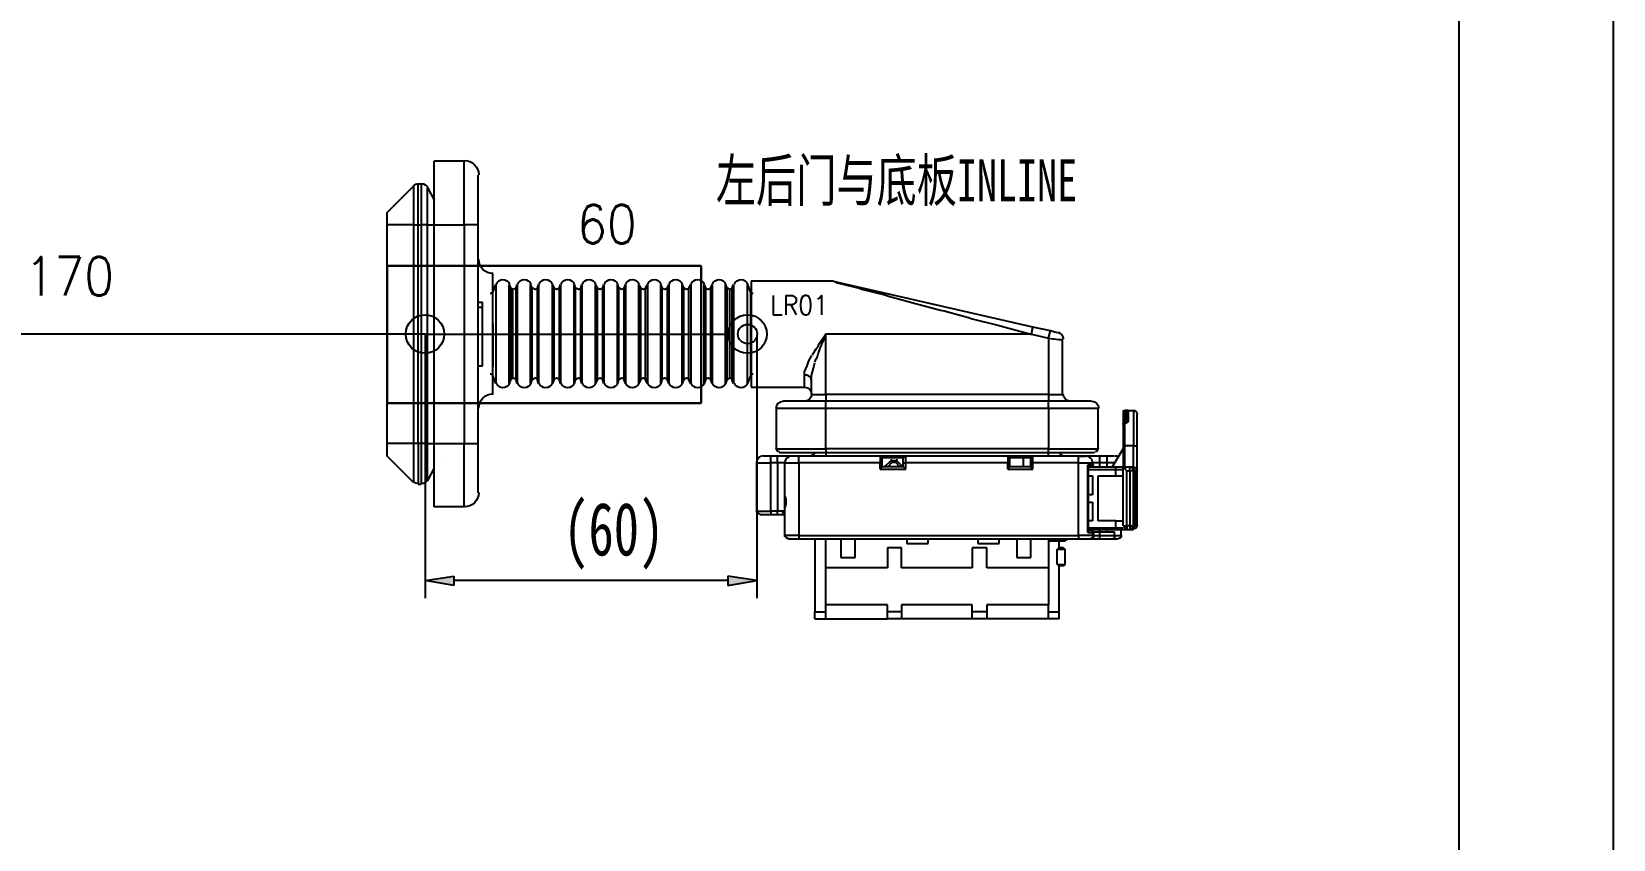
# Model space of a CAD drawing. Header units: inches. Extents: x 47316 to 59086, y 3141 to 11743.
# Drawn here: x 48894.1 to 49099.3, y 7183.6 to 7288.4 of the extents above; entities that cross this region are included whole.
import ezdxf

# ---------------------------------------------------------------- set-up
doc = ezdxf.new("R2010")
doc.units = ezdxf.units.IN
doc.header["$MEASUREMENT"] = 0
doc.styles.add('MtX_FangSong_GB2312', font='')
doc.styles.get("Standard").update_dxf_attribs({"font": ''})
doc.styles.get('MtX_FangSong_GB2312').set_extended_font_data('FangSong_GB2312')
doc.styles.get('Standard').set_extended_font_data('SimSun')
doc.linetypes.add('_VH_OTCON', pattern='A,0.0001,[7,VeSys.shx,S=0.1,R=0,X=0,Y=0],-0.4,[7,VeSys.shx,S=0.1,R=0,X=0,Y=0],-0.4,["X",Standard,S=1,R=0,X=-0.5,Y=-0.5],-0.0001,[7,VeSys.shx,S=0.1,R=0,X=0,Y=0],-0.4', length=1.2002)

msp = doc.modelspace()

# ---------------------------------------------------------------- hatches: boundary and pattern name
at = {"lineweight": -3}
h = msp.add_hatch(color=0, dxfattribs=at)
h.dxf.hatch_style = 2
h.paths.add_polyline_path([(48948.87, 7217.7), (48948.87, 7216.51), (48945.14, 7217.15)])
h = msp.add_hatch(color=0, dxfattribs=at)
h.dxf.hatch_style = 2
h.paths.add_polyline_path([(48984.45, 7217.7), (48984.45, 7216.51), (48988.18, 7217.15)])

# ---------------------------------------------------------------- linework, layer by layer
at = {"color": 0, "lineweight": -3}
for p, q in [((49099.34, 6869.2), (49099.34, 7710.2)), ((49079.34, 6889.2), (49079.34, 7690.2)), ((48946.33, 7263.32), (48946.33, 7271.56)), ((48950.21, 7271.56), (48946.33, 7271.56)), ((48950.21, 7263.32), (48950.21, 7271.56)), ((48952.04, 7263.32), (48952.04, 7269.74)), ((48940.23, 7264.91), (48943.63, 7268.31)), ((48943.63, 7268.31), (48943.63, 7263.32)), ((48944.27, 7263.32), (48944.27, 7268.63)), ((48944.27, 7268.63), (48944.66, 7268.63)), ((48944.66, 7268.63), (48944.66, 7263.32)), ((48945.46, 7263.32), (48945.46, 7268.16)), ((48945.46, 7268.16), (48946.33, 7266.49)), ((48940.23, 7263.32), (48940.23, 7264.91)), ((48940.23, 7234.95), (48940.23, 7263.32)), ((48943.63, 7263.32), (48940.23, 7263.32)), ((48943.63, 7263.32), (48943.63, 7234.95)), ((48943.63, 7263.32), (48944.27, 7263.32)), ((48944.27, 7234.95), (48944.27, 7263.32)), ((48944.27, 7263.32), (48944.66, 7263.32)), ((48945.46, 7263.32), (48944.66, 7263.32)), ((48944.66, 7263.32), (48944.66, 7234.95)), ((48945.46, 7234.95), (48945.46, 7263.32)), ((48945.46, 7263.32), (48946.33, 7263.32)), ((48946.33, 7234.95), (48946.33, 7263.32)), ((48946.33, 7263.32), (48950.21, 7263.32)), ((48952.04, 7263.32), (48950.21, 7263.32)), ((48950.21, 7263.32), (48950.21, 7234.95)), ((48952.04, 7234.95), (48952.04, 7263.32)), ((48953.94, 7241.29), (48953.94, 7256.9)), ((48953.94, 7254.52), (48954.33, 7255.55)), ((48954.33, 7255.55), (48954.33, 7242.71)), ((48956.08, 7242.71), (48956.08, 7255.55)), ((48956.08, 7255.55), (48956.24, 7255.08)), ((48956.95, 7255.08), (48957.11, 7255.55)), ((48957.11, 7255.55), (48957.11, 7242.71)), ((48958.85, 7242.71), (48958.85, 7255.55)), ((48958.85, 7255.55), (48959.01, 7255.08)), ((48959.72, 7255.08), (48959.88, 7255.55)), ((48959.88, 7255.55), (48959.88, 7242.71)), ((48961.7, 7242.71), (48961.7, 7255.55)), ((48961.7, 7255.55), (48961.86, 7255.08)), ((48962.58, 7255.08), (48962.74, 7255.55)), ((48962.74, 7255.55), (48962.74, 7242.71)), ((48964.48, 7242.71), (48964.48, 7255.55)), ((48964.48, 7255.55), (48964.64, 7255.08)), ((48965.35, 7255.08), (48965.51, 7255.55)), ((48965.51, 7255.55), (48965.51, 7242.71)), ((48967.25, 7242.71), (48967.25, 7255.55)), ((48967.25, 7255.55), (48967.49, 7255.08)), ((48968.2, 7255.08), (48968.36, 7255.55)), ((48968.36, 7255.55), (48968.36, 7242.71)), ((48970.11, 7242.71), (48970.11, 7255.55)), ((48970.11, 7255.55), (48970.26, 7255.08)), ((48970.98, 7255.08), (48971.14, 7255.55)), ((48971.14, 7255.55), (48971.14, 7242.71)), ((48972.88, 7242.71), (48972.88, 7255.55)), ((48972.88, 7255.55), (48973.12, 7255.08)), ((48973.75, 7255.08), (48973.99, 7255.55)), ((48973.99, 7255.55), (48973.99, 7242.71)), ((48975.73, 7242.71), (48975.73, 7255.55)), ((48975.73, 7255.55), (48975.89, 7255.08)), ((48976.61, 7255.08), (48976.76, 7255.55)), ((48976.76, 7255.55), (48976.76, 7242.71)), ((48978.51, 7242.71), (48978.51, 7255.55)), ((48978.51, 7255.55), (48978.67, 7255.08)), ((48979.38, 7255.08), (48979.62, 7255.55)), ((48979.62, 7255.55), (48979.62, 7242.71)), ((48981.36, 7242.71), (48981.36, 7255.55)), ((48981.36, 7255.55), (48981.52, 7255.08)), ((48982.23, 7255.08), (48982.39, 7255.55)), ((48982.39, 7255.55), (48982.39, 7242.71)), ((48984.13, 7242.71), (48984.13, 7255.55)), ((48984.13, 7255.55), (48984.29, 7255.08)), ((48985.01, 7255.08), (48985.17, 7255.55)), ((48985.17, 7255.55), (48985.17, 7242.71)), ((48986.99, 7242.71), (48986.99, 7255.55)), ((48986.99, 7255.55), (48987.38, 7254.52)), ((48987.46, 7256.03), (48987.46, 7249.13)), ((48987.46, 7256.03), (48997.93, 7256.03)), ((49024, 7250.01), (48998.16, 7255.95)), ((48998.32, 7255.95), (48998.64, 7255.79)), ((48998.64, 7255.79), (48999.19, 7255.63)), ((48999.19, 7255.63), (49001.49, 7255.08)), ((48953.94, 7243.74), (48953.94, 7254.52)), ((48956.24, 7255.08), (48956.24, 7243.19)), ((48956.55, 7243.43), (48956.55, 7254.84)), ((48956.95, 7243.19), (48956.95, 7255.08)), ((48959.01, 7255.08), (48959.01, 7243.19)), ((48959.72, 7243.19), (48959.72, 7255.08)), ((48961.86, 7255.08), (48961.86, 7243.19)), ((48962.58, 7243.19), (48962.58, 7255.08)), ((48964.64, 7255.08), (48964.64, 7243.19)), ((48965.35, 7243.19), (48965.35, 7255.08)), ((48967.49, 7255.08), (48967.49, 7243.19)), ((48968.2, 7243.19), (48968.2, 7255.08)), ((48970.26, 7255.08), (48970.26, 7243.19)), ((48970.98, 7243.19), (48970.98, 7255.08)), ((48973.12, 7255.08), (48973.12, 7243.19)), ((48973.75, 7243.19), (48973.75, 7255.08)), ((48975.89, 7255.08), (48975.89, 7243.19)), ((48976.61, 7243.19), (48976.61, 7255.08)), ((48978.67, 7255.08), (48978.67, 7243.19)), ((48979.38, 7243.19), (48979.38, 7255.08)), ((48981.52, 7255.08), (48981.52, 7243.19)), ((48982.23, 7243.19), (48982.23, 7255.08)), ((48984.29, 7255.08), (48984.29, 7243.19)), ((48984.69, 7243.43), (48984.69, 7254.84)), ((48985.01, 7243.19), (48985.01, 7255.08)), ((48987.38, 7254.52), (48987.38, 7243.74)), ((49001.49, 7255.08), (49001.97, 7254.92)), ((49001.97, 7254.92), (49004.82, 7254.21)), ((49004.82, 7254.21), (49005.3, 7254.05)), ((49005.3, 7254.05), (49007.83, 7253.34)), ((49007.83, 7253.34), (49008.78, 7253.1)), ((48952.04, 7253.26), (48952.59, 7253.26)), ((48952.04, 7252.62), (48952.59, 7252.62)), ((48952.59, 7252.62), (48952.59, 7253.26)), ((48952.59, 7245.01), (48952.59, 7252.62)), ((49008.78, 7253.1), (49012.03, 7252.22)), ((49012.03, 7252.22), (49012.51, 7252.15)), ((49012.51, 7252.15), (49015.68, 7251.27)), ((49015.68, 7251.27), (49016.15, 7251.12)), ((48953.94, 7250.48), (48953.94, 7244.93)), ((49016.15, 7251.12), (49019.64, 7250.24)), ((49019.64, 7250.24), (49019.96, 7250.16)), ((49019.96, 7250.16), (49023.76, 7249.13)), ((49023.84, 7249.13), (49024, 7250.01)), ((49026.3, 7249.53), (49024, 7250.01)), ((49026.06, 7248.58), (49026.3, 7249.53)), ((49027.17, 7249.29), (49026.3, 7249.53)), ((48945.14, 7249.13), (48945.14, 7214.85)), ((48987.46, 7249.13), (48987.46, 7242.24)), ((48988.18, 7248.9), (48988.18, 7214.85)), ((48996.42, 7248.02), (48996.18, 7247.71)), ((48996.5, 7247.47), (48996.34, 7247.23)), ((48996.66, 7248.42), (48996.42, 7248.02)), ((48996.58, 7247.87), (48996.5, 7247.47)), ((48996.74, 7248.18), (48996.58, 7247.87)), ((48996.74, 7248.5), (48996.66, 7248.42)), ((48997.13, 7249.13), (48996.74, 7248.5)), ((48997.13, 7249.13), (48996.74, 7248.18)), ((49023.84, 7249.13), (48997.13, 7249.13)), ((48997.13, 7241.29), (48997.13, 7249.13)), ((49023.76, 7249.13), (49023.84, 7249.13)), ((49023.84, 7249.13), (49026.06, 7248.58)), ((49026.06, 7248.58), (49026.06, 7241.29)), ((49026.06, 7248.58), (49026.62, 7248.5)), ((49026.62, 7248.5), (49026.78, 7248.5)), ((49026.78, 7248.5), (49027.33, 7248.42)), ((49027.33, 7248.42), (49027.88, 7248.42)), ((49027.88, 7241.29), (49027.88, 7248.42)), ((48994.91, 7245.65), (48994.68, 7245.01)), ((48995.31, 7246.36), (48994.91, 7245.65)), ((48995.55, 7244.7), (48995.71, 7245.41)), ((48952.04, 7245.01), (48952.59, 7245.01)), ((48954.33, 7242.71), (48953.94, 7243.74)), ((48956.24, 7243.19), (48956.08, 7242.71)), ((48957.11, 7242.71), (48956.95, 7243.19)), ((48959.01, 7243.19), (48958.85, 7242.71)), ((48959.88, 7242.71), (48959.72, 7243.19)), ((48961.86, 7243.19), (48961.7, 7242.71)), ((48962.74, 7242.71), (48962.58, 7243.19)), ((48964.64, 7243.19), (48964.48, 7242.71)), ((48965.51, 7242.71), (48965.35, 7243.19)), ((48967.49, 7243.19), (48967.25, 7242.71)), ((48968.36, 7242.71), (48968.2, 7243.19)), ((48970.26, 7243.19), (48970.11, 7242.71)), ((48971.14, 7242.71), (48970.98, 7243.19)), ((48973.12, 7243.19), (48972.88, 7242.71)), ((48973.99, 7242.71), (48973.75, 7243.19)), ((48975.89, 7243.19), (48975.73, 7242.71)), ((48976.76, 7242.71), (48976.61, 7243.19)), ((48978.67, 7243.19), (48978.51, 7242.71)), ((48979.62, 7242.71), (48979.38, 7243.19)), ((48981.52, 7243.19), (48981.36, 7242.71)), ((48982.39, 7242.71), (48982.23, 7243.19)), ((48984.29, 7243.19), (48984.13, 7242.71)), ((48985.17, 7242.71), (48985.01, 7243.19)), ((48987.38, 7243.74), (48986.99, 7242.71)), ((48994.52, 7244.62), (48994.36, 7244.22)), ((48994.36, 7244.22), (48994.36, 7243.82)), ((48994.36, 7243.82), (48994.36, 7242.24)), ((48994.36, 7243.82), (48994.68, 7243.82)), ((48994.68, 7245.01), (48994.52, 7244.62)), ((48994.68, 7243.82), (48994.83, 7243.74)), ((48994.83, 7243.74), (48994.99, 7243.67)), ((48994.99, 7243.67), (48995.15, 7243.51)), ((48995.15, 7243.51), (48995.23, 7243.35)), ((48995.23, 7243.19), (48995.31, 7243.74)), ((48995.23, 7243.35), (48995.23, 7243.19)), ((48995.23, 7243.19), (48995.23, 7241.29)), ((48995.31, 7243.74), (48995.55, 7244.7)), ((48953.94, 7241.29), (48953.94, 7241.29)), ((48987.46, 7242.24), (48994.36, 7242.24)), ((48995.23, 7241.29), (48997.13, 7241.29)), ((49026.06, 7241.29), (48997.13, 7241.29)), ((48997.13, 7241.29), (48997.13, 7240.42)), ((49026.06, 7241.29), (49027.88, 7241.29)), ((49026.06, 7241.29), (49026.06, 7240.42)), ((48997.13, 7239.46), (48990.71, 7239.46)), ((48990.71, 7239.46), (48990.71, 7234.23)), ((48997.13, 7240.42), (48991.58, 7240.42)), ((49026.06, 7240.42), (48997.13, 7240.42)), ((48997.13, 7239.46), (48997.13, 7240.42)), ((49026.06, 7239.46), (48997.13, 7239.46)), ((48997.13, 7234.23), (48997.13, 7239.46)), ((49031.61, 7240.42), (49026.06, 7240.42)), ((49026.06, 7239.46), (49026.06, 7240.42)), ((49032.48, 7239.46), (49026.06, 7239.46)), ((49026.06, 7239.46), (49026.06, 7234.23)), ((49032.48, 7234.23), (49032.48, 7239.46)), ((49035.73, 7238.99), (49035.73, 7237.4)), ((49035.89, 7238.99), (49035.73, 7238.99)), ((49036.37, 7239.23), (49035.89, 7239.23)), ((49035.89, 7238.99), (49035.89, 7239.23)), ((49036.21, 7238.99), (49035.89, 7238.99)), ((49035.89, 7238.99), (49035.89, 7237.56)), ((49036.21, 7237.64), (49036.21, 7238.99)), ((49036.37, 7239.23), (49037.08, 7239.23)), ((49036.37, 7239.23), (49036.37, 7237.8)), ((49037.08, 7239.23), (49037.08, 7234.63)), ((49035.73, 7237.4), (49035.73, 7237.48)), ((49035.73, 7237.48), (49035.81, 7237.48)), ((49035.73, 7237.4), (49035.73, 7234.63)), ((49035.81, 7237.48), (49035.89, 7237.48)), ((49035.89, 7237.56), (49035.89, 7237.48)), ((49035.89, 7237.56), (49035.97, 7237.56)), ((49035.97, 7237.48), (49035.89, 7237.48)), ((49035.89, 7237.48), (49035.89, 7234.63)), ((49035.97, 7237.56), (49035.97, 7237.48)), ((49036.05, 7237.56), (49035.97, 7237.56)), ((49036.13, 7237.64), (49036.05, 7237.56)), ((49036.21, 7237.64), (49036.13, 7237.64)), ((49036.21, 7237.72), (49036.21, 7237.8)), ((49036.21, 7237.8), (49036.29, 7237.8)), ((49036.21, 7237.64), (49036.21, 7237.72)), ((49036.37, 7237.8), (49036.29, 7237.64)), ((49036.29, 7237.8), (49036.37, 7237.8)), ((49036.37, 7237.8), (49036.37, 7237.8)), ((49037.55, 7234.63), (49037.55, 7238.75)), ((49037.55, 7238.75), (49037.55, 7238.75)), ((48940.23, 7233.28), (48940.23, 7234.95)), ((48943.63, 7234.95), (48940.23, 7234.95)), ((48943.63, 7234.95), (48943.63, 7229.95)), ((48944.27, 7234.95), (48943.63, 7234.95)), ((48944.66, 7234.95), (48944.27, 7234.95)), ((48944.27, 7234.95), (48944.27, 7229.64)), ((48945.46, 7234.95), (48944.66, 7234.95)), ((48944.66, 7234.95), (48944.66, 7229.64)), ((48945.46, 7230.11), (48945.46, 7234.95)), ((48945.46, 7234.95), (48946.33, 7234.95)), ((48946.33, 7226.7), (48946.33, 7234.95)), ((48946.33, 7234.95), (48950.21, 7234.95)), ((48950.21, 7226.7), (48950.21, 7234.95)), ((48950.21, 7234.95), (48952.04, 7234.95)), ((48952.04, 7228.53), (48952.04, 7234.95)), ((48943.63, 7229.87), (48940.23, 7233.28)), ((48947.94, 7233.19), (48947.94, 7233.19)), ((48990, 7233.28), (48989.05, 7233.28)), ((48990.87, 7233.28), (48990, 7233.28)), ((48990, 7232.41), (48990, 7233.28)), ((48990.71, 7234.23), (48997.13, 7234.23)), ((48992.77, 7233.28), (48990.87, 7233.28)), ((48990.87, 7232.41), (48990.87, 7233.28)), ((48991.11, 7233.76), (48997.13, 7233.76)), ((48991.9, 7232.81), (48991.82, 7232.49)), ((48992.14, 7233.05), (48991.9, 7232.81)), ((48992.46, 7233.28), (48992.14, 7233.05)), ((48992.69, 7233.28), (48992.46, 7233.28)), ((48993.65, 7233.28), (48992.69, 7233.28)), ((49004.19, 7233.28), (48993.65, 7233.28)), ((48993.65, 7232.41), (48993.65, 7233.28)), ((49026.06, 7234.23), (48997.13, 7234.23)), ((48997.13, 7234.23), (48997.13, 7233.76)), ((48997.13, 7233.76), (49026.06, 7233.76)), ((48997.13, 7233.76), (48997.13, 7233.28)), ((49004.19, 7233.28), (49004.19, 7232.41)), ((49007.52, 7233.28), (49004.19, 7233.28)), ((49007.2, 7233.05), (49004.42, 7233.05)), ((49004.42, 7233.05), (49004.42, 7232.41)), ((49007.2, 7232.41), (49007.2, 7233.05)), ((49007.52, 7232.41), (49007.52, 7233.28)), ((49020.75, 7233.28), (49007.52, 7233.28)), ((49020.75, 7233.28), (49020.75, 7232.41)), ((49023.13, 7233.28), (49020.75, 7233.28)), ((49022.81, 7233.05), (49020.99, 7233.05)), ((49020.99, 7233.05), (49020.99, 7232.41)), ((49022.81, 7231.94), (49022.81, 7233.05)), ((49023.76, 7233.05), (49022.81, 7233.05)), ((49024, 7233.28), (49023.13, 7233.28)), ((49023.76, 7232.41), (49023.76, 7233.05)), ((49024, 7232.41), (49024, 7233.28)), ((49029.95, 7233.28), (49024, 7233.28)), ((49026.06, 7234.23), (49032.48, 7234.23)), ((49026.06, 7233.76), (49026.06, 7234.23)), ((49026.06, 7233.76), (49032.01, 7233.76)), ((49026.06, 7233.28), (49026.06, 7233.76)), ((49029.95, 7232.41), (49029.95, 7233.28)), ((49030.9, 7233.28), (49029.95, 7233.28)), ((49029.95, 7233.28), (49030.9, 7233.28)), ((49032.72, 7233.28), (49030.9, 7233.28)), ((49031.21, 7233.28), (49030.9, 7233.28)), ((49030.9, 7233.28), (49030.9, 7233.28)), ((49031.45, 7233.05), (49031.21, 7233.28)), ((49031.69, 7232.81), (49031.45, 7233.05)), ((49031.77, 7232.49), (49031.69, 7232.81)), ((49033.67, 7233.28), (49032.72, 7233.28)), ((49032.72, 7232.41), (49032.72, 7233.28)), ((49033.67, 7232.41), (49033.67, 7233.28)), ((49034.54, 7233.28), (49033.67, 7233.28)), ((49034.3, 7231.86), (49035.73, 7234.23)), ((49035.73, 7234.63), (49035.73, 7231.86)), ((49035.89, 7234.63), (49035.73, 7234.63)), ((49037.08, 7234.63), (49035.89, 7234.63)), ((49035.89, 7234.63), (49035.89, 7231.86)), ((49037.08, 7231.86), (49037.08, 7234.63)), ((49037.08, 7234.63), (49037.55, 7234.63)), ((49037.55, 7231.38), (49037.55, 7234.63)), ((48946.33, 7231.78), (48945.46, 7230.11)), ((48988.18, 7232.41), (48990, 7232.41)), ((48988.18, 7226.15), (48988.18, 7232.41)), ((48990.87, 7232.41), (48990, 7232.41)), ((48990, 7226.15), (48990, 7232.41)), ((48991.82, 7232.41), (48990.87, 7232.41)), ((48990.87, 7232.41), (48990.87, 7226.15)), ((48991.82, 7232.49), (48991.82, 7232.41)), ((48991.82, 7228.05), (48991.82, 7232.41)), ((48991.82, 7232.41), (48993.65, 7232.41)), ((48993.65, 7232.41), (48993.65, 7222.98)), ((49004.19, 7232.41), (48993.65, 7232.41)), ((49004.19, 7232.41), (49004.42, 7232.41)), ((49004.19, 7231.62), (49004.19, 7232.41)), ((49004.42, 7231.94), (49004.19, 7231.62)), ((49004.19, 7231.62), (49007.52, 7231.62)), ((49004.42, 7232.41), (49004.42, 7231.94)), ((49004.42, 7231.94), (49004.82, 7231.94)), ((49004.42, 7231.94), (49007.2, 7231.94)), ((49004.82, 7231.94), (49005.61, 7232.73)), ((49005.22, 7231.94), (49005.77, 7232.49)), ((49005.61, 7232.73), (49005.77, 7232.49)), ((49005.69, 7232.73), (49006.25, 7232.73)), ((49005.69, 7232.73), (49005.77, 7232.49)), ((49005.77, 7232.49), (49006.17, 7232.49)), ((49006.17, 7232.49), (49006.25, 7232.73)), ((49006.17, 7232.49), (49006.33, 7232.73)), ((49006.17, 7232.49), (49006.72, 7231.94)), ((49006.33, 7232.73), (49007.12, 7231.94)), ((49007.12, 7231.94), (49007.2, 7231.94)), ((49007.2, 7231.94), (49007.2, 7232.41)), ((49007.2, 7232.41), (49007.52, 7232.41)), ((49007.2, 7231.94), (49007.52, 7231.62)), ((49007.52, 7231.62), (49007.52, 7232.41)), ((49020.75, 7232.41), (49007.52, 7232.41)), ((49020.75, 7232.41), (49020.99, 7232.41)), ((49020.75, 7231.62), (49020.75, 7232.41)), ((49020.99, 7231.94), (49020.75, 7231.62)), ((49020.75, 7231.62), (49024, 7231.62)), ((49020.99, 7232.41), (49020.99, 7231.94)), ((49020.99, 7231.94), (49022.81, 7231.94)), ((49020.99, 7231.94), (49023.76, 7231.94)), ((49022.81, 7231.94), (49023.76, 7231.94)), ((49023.76, 7231.94), (49023.76, 7232.41)), ((49023.76, 7232.41), (49024, 7232.41)), ((49023.76, 7231.94), (49024, 7231.62)), ((49024, 7231.62), (49024, 7232.41)), ((49029.95, 7232.41), (49024, 7232.41)), ((49029.95, 7222.98), (49029.95, 7232.41)), ((49029.95, 7232.41), (49031.77, 7232.41)), ((49031.13, 7223.38), (49031.13, 7232.17)), ((49031.13, 7232.17), (49031.21, 7232.09)), ((49031.13, 7232.17), (49031.77, 7232.17)), ((49031.21, 7232.09), (49031.21, 7232.01)), ((49031.21, 7232.01), (49031.21, 7223.61)), ((49031.53, 7231.94), (49031.21, 7231.94)), ((49034.78, 7231.86), (49031.21, 7231.86)), ((49031.21, 7231.54), (49034.78, 7231.54)), ((49031.21, 7230.75), (49031.77, 7230.75)), ((49031.53, 7231.86), (49031.53, 7231.94)), ((49031.77, 7232.41), (49031.77, 7232.49)), ((49031.77, 7232.41), (49031.77, 7232.17)), ((49032.72, 7232.41), (49031.77, 7232.41)), ((49031.77, 7231.86), (49031.77, 7232.17)), ((49031.77, 7230.75), (49031.77, 7228.29)), ((49032.48, 7224.88), (49032.48, 7230.75)), ((49032.48, 7230.75), (49034.78, 7230.75)), ((49032.72, 7231.86), (49032.72, 7232.41)), ((49033.67, 7232.41), (49032.72, 7232.41)), ((49034.62, 7232.41), (49033.67, 7232.41)), ((49033.67, 7231.86), (49033.67, 7232.41)), ((49035.73, 7231.86), (49034.78, 7231.86)), ((49034.78, 7231.54), (49034.78, 7231.86)), ((49034.78, 7230.75), (49034.78, 7231.54)), ((49034.78, 7231.54), (49035.73, 7231.54)), ((49034.78, 7230.75), (49035.73, 7230.75)), ((49036.6, 7231.86), (49035.73, 7231.86)), ((49035.73, 7224.25), (49035.73, 7231.86)), ((49035.73, 7231.86), (49036.21, 7231.38)), ((49035.73, 7231.86), (49035.89, 7231.86)), ((49035.89, 7231.86), (49036.21, 7231.86)), ((49036.21, 7231.38), (49036.6, 7231.38)), ((49036.21, 7224.25), (49036.21, 7231.38)), ((49036.84, 7231.86), (49036.6, 7231.86)), ((49036.6, 7231.38), (49036.6, 7231.86)), ((49037.08, 7231.38), (49036.6, 7231.38)), ((49036.6, 7231.38), (49036.6, 7224.25)), ((49037.08, 7231.86), (49036.84, 7231.86)), ((49036.84, 7231.86), (49037, 7231.78)), ((49037, 7231.78), (49037.08, 7231.7)), ((49037.08, 7231.7), (49037.16, 7231.54)), ((49037.24, 7231.38), (49037.08, 7231.38)), ((49037.08, 7231.38), (49037.08, 7231.38)), ((49037.08, 7224.25), (49037.08, 7231.38)), ((49037.16, 7231.54), (49037.24, 7231.38)), ((49037.24, 7231.38), (49037.55, 7231.38)), ((49037.24, 7231.38), (49037.24, 7224.25)), ((49037.55, 7224.25), (49037.55, 7231.38)), ((48943.63, 7229.95), (48943.63, 7229.87)), ((48944.27, 7229.64), (48944.66, 7229.64)), ((48944.27, 7229.64), (48944.27, 7229.64)), ((48944.66, 7229.64), (48944.66, 7229.64)), ((48945.46, 7230.11), (48945.46, 7230.11)), ((48950.21, 7226.7), (48946.33, 7226.7)), ((48946.33, 7226.7), (48946.33, 7226.7)), ((48950.21, 7226.7), (48950.21, 7226.7)), ((48952.04, 7228.53), (48952.04, 7228.53)), ((48991.82, 7227.34), (48991.82, 7228.05)), ((48991.82, 7226.62), (48991.82, 7227.34)), ((48991.82, 7222.98), (48991.82, 7226.62)), ((49031.77, 7228.29), (49031.21, 7228.29)), ((49031.21, 7227.34), (49031.77, 7227.34)), ((49031.77, 7227.34), (49031.77, 7224.88)), ((48988.18, 7226.15), (48990, 7226.15)), ((48990, 7225.67), (48988.57, 7225.67)), ((48990, 7226.15), (48990, 7225.67)), ((48990.87, 7226.15), (48990, 7226.15)), ((48990.87, 7225.67), (48990, 7225.67)), ((48990.87, 7225.67), (48990.87, 7226.15)), ((48991.58, 7226.15), (48990.87, 7226.15)), ((48991.82, 7225.67), (48990.87, 7225.67)), ((48991.58, 7226.07), (48991.58, 7226.15)), ((48991.74, 7226.15), (48991.58, 7226.15)), ((48991.58, 7225.99), (48991.58, 7226.07)), ((48991.66, 7225.91), (48991.58, 7225.99)), ((48991.66, 7225.83), (48991.66, 7225.91)), ((48991.74, 7225.75), (48991.66, 7225.83)), ((48991.82, 7225.99), (48991.74, 7226.15)), ((48991.82, 7225.67), (48991.74, 7225.75)), ((48991.82, 7225.75), (48991.82, 7225.99)), ((48991.82, 7225.75), (48991.82, 7225.83)), ((49031.77, 7224.88), (49031.21, 7224.88)), ((49034.78, 7224.88), (49032.48, 7224.88)), ((49034.78, 7224.01), (49034.78, 7224.88)), ((49034.78, 7224.88), (49035.73, 7224.88)), ((48991.82, 7222.98), (48991.82, 7223.45)), ((48993.65, 7222.98), (48991.82, 7222.98)), ((48992.3, 7222.58), (48993.65, 7222.58)), ((48993.65, 7222.98), (49029.95, 7222.98)), ((48993.65, 7222.98), (48993.65, 7222.58)), ((48993.65, 7222.58), (49029.95, 7222.58)), ((48995.71, 7222.58), (48995.71, 7213.07)), ((48997.13, 7218.78), (48997.13, 7222.58)), ((48999.11, 7222.58), (48999.11, 7220.13)), ((49000.94, 7220.13), (49000.94, 7222.58)), ((49007.67, 7222.58), (49007.67, 7221.95)), ((49010.45, 7221.95), (49010.45, 7222.58)), ((49016.87, 7222.58), (49016.87, 7221.95)), ((49019.64, 7221.95), (49019.64, 7222.58)), ((49021.94, 7222.58), (49021.94, 7220.13)), ((49023.76, 7220.13), (49023.76, 7222.58)), ((49026.06, 7222.58), (49026.06, 7218.78)), ((49031.77, 7222.98), (49029.95, 7222.98)), ((49029.95, 7222.98), (49029.95, 7222.58)), ((49029.95, 7222.58), (49031.37, 7222.58)), ((49031.21, 7223.53), (49031.13, 7223.38)), ((49031.13, 7223.38), (49031.77, 7223.38)), ((49031.21, 7224.01), (49034.78, 7224.01)), ((49031.21, 7223.77), (49034.78, 7223.77)), ((49031.21, 7223.69), (49031.53, 7223.69)), ((49031.21, 7223.61), (49031.21, 7223.53)), ((49031.37, 7222.58), (49031.61, 7222.58)), ((49031.53, 7223.69), (49031.53, 7223.77)), ((49031.61, 7222.58), (49032.4, 7222.58)), ((49031.69, 7222.58), (49031.61, 7222.58)), ((49031.77, 7222.58), (49031.69, 7222.58)), ((49031.77, 7223.38), (49031.77, 7223.77)), ((49031.77, 7223.45), (49031.93, 7223.45)), ((49031.77, 7223.38), (49031.77, 7222.98)), ((49031.77, 7222.98), (49031.93, 7222.98)), ((49031.85, 7222.66), (49031.77, 7222.66)), ((49031.77, 7222.66), (49031.77, 7222.58)), ((49031.93, 7222.82), (49031.85, 7222.74)), ((49031.85, 7222.74), (49031.85, 7222.66)), ((49031.93, 7223.45), (49032.72, 7223.45)), ((49031.93, 7222.98), (49031.93, 7223.45)), ((49031.93, 7222.98), (49031.93, 7222.9)), ((49031.93, 7222.98), (49032.72, 7222.98)), ((49031.93, 7222.9), (49031.93, 7222.82)), ((49032.4, 7222.58), (49034.38, 7222.58)), ((49032.56, 7222.58), (49032.4, 7222.58)), ((49032.64, 7222.66), (49032.56, 7222.58)), ((49032.72, 7222.82), (49032.64, 7222.66)), ((49032.72, 7223.45), (49032.72, 7223.77)), ((49032.72, 7223.45), (49034.62, 7223.45)), ((49032.72, 7222.98), (49032.72, 7223.45)), ((49032.72, 7222.98), (49032.72, 7222.82)), ((49032.72, 7222.98), (49034.62, 7222.98)), ((49033.67, 7223.45), (49033.67, 7223.77)), ((49034.38, 7222.58), (49035.02, 7222.58)), ((49034.46, 7222.58), (49034.38, 7222.58)), ((49034.54, 7222.66), (49034.46, 7222.58)), ((49034.62, 7222.74), (49034.54, 7222.66)), ((49034.62, 7222.98), (49034.62, 7223.45)), ((49034.62, 7222.98), (49034.62, 7222.9)), ((49034.62, 7222.98), (49035.49, 7222.98)), ((49034.62, 7222.9), (49034.62, 7222.82)), ((49034.62, 7222.82), (49034.62, 7222.74)), ((49034.78, 7223.77), (49034.78, 7224.01)), ((49034.78, 7224.01), (49035.73, 7224.01)), ((49034.78, 7223.77), (49036.21, 7223.77)), ((49035.49, 7222.98), (49035.49, 7223.77)), ((49035.73, 7224.25), (49036.21, 7224.25)), ((49036.6, 7224.25), (49036.21, 7224.25)), ((49036.21, 7224.25), (49036.21, 7223.77)), ((49036.21, 7223.77), (49036.6, 7223.77)), ((49036.6, 7224.25), (49036.6, 7223.77)), ((49036.6, 7224.25), (49037.08, 7224.25)), ((49036.6, 7223.77), (49036.84, 7223.77)), ((49036.84, 7223.77), (49037.08, 7223.77)), ((49036.84, 7223.77), (49036.92, 7223.77)), ((49036.92, 7223.77), (49037, 7223.77)), ((49037, 7223.77), (49037.08, 7223.85)), ((49037.24, 7224.25), (49037.08, 7224.25)), ((49037.08, 7223.93), (49037.16, 7224.01)), ((49037.08, 7223.85), (49037.08, 7223.93)), ((49037.16, 7224.17), (49037.24, 7224.25)), ((49037.16, 7224.09), (49037.16, 7224.17)), ((49037.16, 7224.01), (49037.16, 7224.09)), ((49037.24, 7224.25), (49037.55, 7224.25)), ((49006.96, 7221.39), (49005.14, 7221.39)), ((49005.14, 7221.39), (49005.14, 7218.78)), ((49006.96, 7218.78), (49006.96, 7221.39)), ((49007.67, 7221.95), (49010.45, 7221.95)), ((49018.06, 7221.39), (49016.15, 7221.39)), ((49016.15, 7221.39), (49016.15, 7218.78)), ((49016.87, 7221.95), (49019.64, 7221.95)), ((49018.06, 7218.78), (49018.06, 7221.39)), ((49028.2, 7222.27), (49026.06, 7222.27)), ((49027.17, 7219.25), (49027.17, 7221.24)), ((49027.17, 7221.24), (49028.2, 7221.24)), ((49027.96, 7221.39), (49027.33, 7221.39)), ((49027.41, 7221.39), (49027.41, 7222.27)), ((49028.2, 7221.24), (49027.96, 7221.39)), ((49028.2, 7219.25), (49028.2, 7221.24)), ((48997.13, 7214.02), (48997.13, 7218.78)), ((49005.14, 7218.78), (48997.13, 7218.78)), ((48999.11, 7220.13), (49000.94, 7220.13)), ((49016.15, 7218.78), (49006.96, 7218.78)), ((49026.06, 7218.78), (49018.06, 7218.78)), ((49021.94, 7220.13), (49023.76, 7220.13)), ((49026.06, 7218.78), (49026.06, 7214.02)), ((49027.17, 7219.25), (49028.2, 7219.25)), ((49027.33, 7219.1), (49027.96, 7219.1)), ((49027.41, 7213.07), (49027.41, 7219.1)), ((49027.96, 7219.1), (49028.2, 7219.25)), ((48945.14, 7217.15), (48948.87, 7217.7)), ((48945.14, 7217.15), (48948.87, 7217.7)), ((48948.87, 7216.51), (48945.14, 7217.15)), ((48948.87, 7216.51), (48945.14, 7217.15)), ((48948.87, 7217.7), (48948.87, 7216.51)), ((48948.87, 7217.7), (48948.87, 7216.51)), ((48984.45, 7217.15), (48948.87, 7217.15)), ((48984.45, 7217.7), (48984.45, 7216.51)), ((48988.18, 7217.15), (48984.45, 7217.7)), ((48984.45, 7217.7), (48984.45, 7216.51)), ((48988.18, 7217.15), (48984.45, 7217.7)), ((48984.45, 7216.51), (48988.18, 7217.15)), ((48984.45, 7216.51), (48988.18, 7217.15)), ((48995.71, 7213.07), (48997.13, 7213.07)), ((48995.71, 7212.2), (48995.71, 7213.07)), ((48997.13, 7212.2), (48997.13, 7214.02)), ((49005.14, 7214.02), (48997.13, 7214.02)), ((49005.14, 7212.2), (49005.14, 7214.02)), ((49006.96, 7213.07), (49005.14, 7213.07)), ((49016.15, 7214.02), (49006.96, 7214.02)), ((49006.96, 7214.02), (49006.96, 7212.2)), ((49016.15, 7212.2), (49016.15, 7214.02)), ((49018.06, 7213.07), (49016.15, 7213.07)), ((49026.06, 7214.02), (49018.06, 7214.02)), ((49018.06, 7214.02), (49018.06, 7212.2)), ((49026.06, 7212.2), (49026.06, 7214.02)), ((49026.06, 7213.07), (49027.41, 7213.07)), ((49027.41, 7212.2), (49027.41, 7213.07)), ((48995.71, 7212.2), (48997.13, 7212.2)), ((48997.13, 7212.2), (49005.14, 7212.2)), ((49006.96, 7212.2), (49005.14, 7212.2)), ((49016.15, 7212.2), (49006.96, 7212.2)), ((49018.06, 7212.2), (49016.15, 7212.2)), ((49026.06, 7212.2), (49018.06, 7212.2)), ((49027.41, 7212.2), (49026.06, 7212.2))]:
    msp.add_line(p, q, dxfattribs=at)
at = {"color": 1, "lineweight": 30}
for p, q in [((48940.23, 7257.97), (48980.97, 7257.97)), ((48940.23, 7240.15), (48940.23, 7257.97)), ((48980.97, 7257.97), (48980.97, 7240.15)), ((48980.97, 7240.15), (48940.23, 7240.15))]:
    msp.add_line(p, q, dxfattribs=at)
at = {"color": 0, "linetype": '_VH_OTCON', "lineweight": -2, "ltscale": 5}
for q in [(48851.57, 7249.13), (48984.49, 7249.13)]:
    msp.add_line((48945.14, 7249.13), q, dxfattribs=at)
at = {"color": 0, "linetype": 'Continuous', "lineweight": -3}
for centre, radius in [((48945.14, 7249.13), 2.5), ((48945.14, 7249.13), 2.5), ((48986.99, 7249.13), 2.5), ((48986.99, 7249.13), 1.25)]:
    msp.add_circle(centre, radius, dxfattribs=at)
at = {"color": 0, "lineweight": -3}
for points in [[(48950.25, 7271.64), (48951.28, 7271.64), (48952.11, 7270.81), (48952.11, 7269.78)], [(48943.66, 7268.36), (48943.83, 7268.54), (48944.07, 7268.63), (48944.31, 7268.63)], [(48944.7, 7268.63), (48945.03, 7268.63), (48945.33, 7268.46), (48945.49, 7268.18)], [(48953.98, 7256.98), (48952.95, 7256.98), (48952.11, 7257.81), (48952.11, 7258.84)], [(48997.95, 7256.04), (48998.07, 7256.01), (48998.19, 7255.98), (48998.3, 7255.95)], [(48997.97, 7256.03), (48998.03, 7256.03), (48998.1, 7256.02), (48998.17, 7256.01)], [(48953.91, 7254.59), (48953.86, 7254.46), (48953.73, 7254.37), (48953.58, 7254.37)], [(48956.59, 7254.92), (48956.45, 7254.92), (48956.31, 7255.01), (48956.26, 7255.15)], [(48956.93, 7255.15), (48956.87, 7255.01), (48956.74, 7254.92), (48956.59, 7254.92)], [(48984.73, 7254.92), (48984.58, 7254.92), (48984.45, 7255.01), (48984.4, 7255.15)], [(48985.06, 7255.15), (48985.01, 7255.01), (48984.88, 7254.92), (48984.73, 7254.92)], [(48987.74, 7254.37), (48987.59, 7254.37), (48987.46, 7254.46), (48987.41, 7254.59)], [(49027.25, 7249.35), (49027.43, 7249.31), (49027.6, 7249.21), (49027.72, 7249.08)], [(49027.26, 7249.35), (49027.67, 7249.25), (49027.96, 7248.89), (49027.96, 7248.46)], [(48995.78, 7247.01), (48995.94, 7247.26), (48996.1, 7247.51), (48996.26, 7247.76)], [(48995.93, 7245.89), (48996.09, 7246.35), (48996.26, 7246.81), (48996.43, 7247.26)], [(49027.93, 7248.7), (49027.95, 7248.62), (49027.97, 7248.53), (49027.96, 7248.45)], [(48995.4, 7246.4), (48995.52, 7246.61), (48995.65, 7246.82), (48995.78, 7247.03)], [(48995.73, 7245.49), (48995.78, 7245.63), (48995.83, 7245.78), (48995.88, 7245.92)], [(48953.58, 7243.98), (48953.73, 7243.98), (48953.86, 7243.89), (48953.91, 7243.75)], [(48956.26, 7243.2), (48956.31, 7243.34), (48956.45, 7243.43), (48956.59, 7243.43)], [(48956.59, 7243.43), (48956.74, 7243.43), (48956.87, 7243.34), (48956.93, 7243.2)], [(48984.4, 7243.2), (48984.45, 7243.34), (48984.58, 7243.43), (48984.73, 7243.43)], [(48984.73, 7243.43), (48984.88, 7243.43), (48985.01, 7243.34), (48985.06, 7243.2)], [(48987.41, 7243.75), (48987.46, 7243.89), (48987.59, 7243.98), (48987.74, 7243.98)], [(48952.11, 7239.5), (48952.11, 7240.53), (48952.95, 7241.37), (48953.98, 7241.37)], [(48994.4, 7242.24), (48994.9, 7242.24), (48995.31, 7241.83), (48995.31, 7241.33)], [(48995.31, 7241.33), (48995.31, 7240.82), (48994.9, 7240.42), (48994.4, 7240.42)], [(49028.88, 7240.42), (49028.37, 7240.42), (49027.96, 7240.82), (49027.96, 7241.33)], [(48990.71, 7239.5), (48990.71, 7240.01), (48991.12, 7240.42), (48991.62, 7240.42)], [(49031.65, 7240.42), (49032.15, 7240.42), (49032.56, 7240.01), (49032.56, 7239.5)], [(49035.73, 7239.03), (49035.73, 7239.14), (49035.82, 7239.23), (49035.93, 7239.23)], [(49036.21, 7239.03), (49036.21, 7239.14), (49036.3, 7239.23), (49036.41, 7239.23)], [(49037.12, 7239.23), (49037.36, 7239.23), (49037.55, 7239.03), (49037.55, 7238.79)], [(49035.73, 7237.44), (49035.73, 7237.5), (49035.75, 7237.55), (49035.79, 7237.58)], [(49035.79, 7237.58), (49035.83, 7237.62), (49035.88, 7237.64), (49035.93, 7237.64)], [(49036.27, 7237.65), (49036.19, 7237.59), (49036.1, 7237.56), (49036.01, 7237.56)], [(48988.18, 7232.45), (48988.18, 7232.95), (48988.58, 7233.36), (48989.09, 7233.36)], [(48991.15, 7233.84), (48990.91, 7233.84), (48990.71, 7234.03), (48990.71, 7234.27)], [(48995.71, 7233.8), (48995.71, 7233.56), (48995.51, 7233.36), (48995.27, 7233.36)], [(49004.23, 7233.36), (49004.38, 7233.36), (49004.5, 7233.24), (49004.5, 7233.08)], [(49005.59, 7232.75), (49005.63, 7232.79), (49005.68, 7232.81), (49005.73, 7232.81)], [(49006.29, 7232.81), (49006.34, 7232.81), (49006.39, 7232.79), (49006.43, 7232.75)], [(49007.28, 7233.08), (49007.28, 7233.24), (49007.4, 7233.36), (49007.56, 7233.36)], [(49020.79, 7233.36), (49020.94, 7233.36), (49021.07, 7233.24), (49021.07, 7233.08)], [(49022.89, 7233.08), (49022.89, 7233.24), (49023.02, 7233.36), (49023.17, 7233.36)], [(49023.76, 7233.08), (49023.76, 7233.24), (49023.89, 7233.36), (49024.04, 7233.36)], [(49027.92, 7233.36), (49027.68, 7233.36), (49027.49, 7233.56), (49027.49, 7233.8)], [(49032.48, 7234.27), (49032.48, 7234.03), (49032.29, 7233.84), (49032.05, 7233.84)], [(49034.59, 7233.36), (49034.78, 7233.36), (49034.96, 7233.3), (49035.12, 7233.19)], [(49031.85, 7232.21), (49031.85, 7232.06), (49031.72, 7231.94), (49031.57, 7231.94)], [(49036.64, 7231.86), (49036.88, 7231.86), (49037.08, 7231.66), (49037.08, 7231.42)], [(49037.12, 7231.86), (49037.36, 7231.86), (49037.55, 7231.66), (49037.55, 7231.42)], [(48944.31, 7229.72), (48944.07, 7229.72), (48943.83, 7229.81), (48943.66, 7229.98)], [(48945.49, 7230.17), (48945.33, 7229.89), (48945.03, 7229.72), (48944.7, 7229.72)], [(48952.11, 7228.57), (48952.11, 7227.54), (48951.28, 7226.7), (48950.25, 7226.7)], [(48991.85, 7228.09), (48991.93, 7227.87), (48991.98, 7227.64), (48991.98, 7227.41)], [(48991.98, 7227.35), (48991.98, 7227.12), (48991.93, 7226.89), (48991.85, 7226.67)], [(48988.61, 7225.75), (48988.37, 7225.75), (48988.18, 7225.95), (48988.18, 7226.19)], [(48991.87, 7222.82), (48991.84, 7222.88), (48991.82, 7222.95), (48991.82, 7223.02)], [(48992.34, 7222.58), (48992.1, 7222.58), (48991.9, 7222.78), (48991.9, 7223.02)], [(48992.35, 7222.58), (48992.27, 7222.58), (48992.19, 7222.6), (48992.13, 7222.64)], [(49028.52, 7222.62), (49028.52, 7222.47), (49028.39, 7222.35), (49028.24, 7222.35)], [(49031.85, 7223.02), (49031.85, 7222.78), (49031.65, 7222.58), (49031.41, 7222.58)], [(49031.57, 7223.69), (49031.72, 7223.69), (49031.85, 7223.57), (49031.85, 7223.42)], [(49035.49, 7223.02), (49035.49, 7222.78), (49035.3, 7222.58), (49035.06, 7222.58)], [(49036.25, 7223.85), (49036.01, 7223.85), (49035.81, 7224.05), (49035.81, 7224.29)], [(49037.08, 7224.29), (49037.08, 7224.05), (49036.88, 7223.85), (49036.64, 7223.85)], [(49037.55, 7224.29), (49037.55, 7224.05), (49037.36, 7223.85), (49037.12, 7223.85)], [(49027.37, 7221.39), (49027.32, 7221.33), (49027.27, 7221.26), (49027.21, 7221.2)], [(49027.21, 7219.28), (49027.27, 7219.23), (49027.32, 7219.16), (49027.37, 7219.1)]]:
    msp.add_open_spline(points, degree=3, dxfattribs=at)
for points in [[(48954.39, 7255.6), (48954.53, 7255.96), (48954.87, 7256.19), (48955.25, 7256.19), (48955.62, 7256.19), (48955.96, 7255.96), (48956.1, 7255.6)], [(48957.17, 7255.6), (48957.3, 7255.96), (48957.64, 7256.19), (48958.02, 7256.19), (48958.4, 7256.19), (48958.73, 7255.96), (48958.87, 7255.6)], [(48959.94, 7255.6), (48960.08, 7255.96), (48960.42, 7256.19), (48960.79, 7256.19), (48961.17, 7256.19), (48961.51, 7255.96), (48961.64, 7255.6)], [(48962.8, 7255.6), (48962.93, 7255.96), (48963.27, 7256.19), (48963.65, 7256.19), (48964.02, 7256.19), (48964.36, 7255.96), (48964.5, 7255.6)], [(48965.57, 7255.6), (48965.7, 7255.96), (48966.04, 7256.19), (48966.42, 7256.19), (48966.8, 7256.19), (48967.14, 7255.96), (48967.27, 7255.6)], [(48968.42, 7255.6), (48968.56, 7255.96), (48968.9, 7256.19), (48969.27, 7256.19), (48969.65, 7256.19), (48969.99, 7255.96), (48970.13, 7255.6)], [(48971.2, 7255.6), (48971.33, 7255.96), (48971.67, 7256.19), (48972.05, 7256.19), (48972.43, 7256.19), (48972.76, 7255.96), (48972.9, 7255.6)], [(48974.05, 7255.6), (48974.19, 7255.96), (48974.52, 7256.19), (48974.9, 7256.19), (48975.28, 7256.19), (48975.62, 7255.96), (48975.75, 7255.6)], [(48976.82, 7255.6), (48976.96, 7255.96), (48977.3, 7256.19), (48977.68, 7256.19), (48978.05, 7256.19), (48978.39, 7255.96), (48978.53, 7255.6)], [(48979.68, 7255.6), (48979.81, 7255.96), (48980.15, 7256.19), (48980.53, 7256.19), (48980.91, 7256.19), (48981.24, 7255.96), (48981.38, 7255.6)], [(48982.45, 7255.6), (48982.59, 7255.96), (48982.93, 7256.19), (48983.3, 7256.19), (48983.68, 7256.19), (48984.02, 7255.96), (48984.15, 7255.6)], [(48985.31, 7255.6), (48985.44, 7255.96), (48985.78, 7256.19), (48986.16, 7256.19), (48986.53, 7256.19), (48986.87, 7255.96), (48987.01, 7255.6)], [(48959.78, 7255.15), (48959.73, 7255.01), (48959.59, 7254.92), (48959.45, 7254.92), (48959.3, 7254.92), (48959.17, 7255.01), (48959.11, 7255.15)], [(48962.55, 7255.15), (48962.5, 7255.01), (48962.37, 7254.92), (48962.22, 7254.92), (48962.07, 7254.92), (48961.94, 7255.01), (48961.89, 7255.15)], [(48965.41, 7255.15), (48965.35, 7255.01), (48965.22, 7254.92), (48965.07, 7254.92), (48964.93, 7254.92), (48964.79, 7255.01), (48964.74, 7255.15)], [(48968.18, 7255.15), (48968.13, 7255.01), (48967.99, 7254.92), (48967.85, 7254.92), (48967.7, 7254.92), (48967.57, 7255.01), (48967.51, 7255.15)], [(48971.03, 7255.15), (48970.98, 7255.01), (48970.85, 7254.92), (48970.7, 7254.92), (48970.55, 7254.92), (48970.42, 7255.01), (48970.37, 7255.15)], [(48973.81, 7255.15), (48973.75, 7255.01), (48973.62, 7254.92), (48973.47, 7254.92), (48973.33, 7254.92), (48973.19, 7255.01), (48973.14, 7255.15)], [(48976.58, 7255.15), (48976.53, 7255.01), (48976.4, 7254.92), (48976.25, 7254.92), (48976.1, 7254.92), (48975.97, 7255.01), (48975.92, 7255.15)], [(48979.43, 7255.15), (48979.38, 7255.01), (48979.25, 7254.92), (48979.1, 7254.92), (48978.95, 7254.92), (48978.82, 7255.01), (48978.77, 7255.15)], [(48982.21, 7255.15), (48982.16, 7255.01), (48982.02, 7254.92), (48981.88, 7254.92), (48981.73, 7254.92), (48981.6, 7255.01), (48981.54, 7255.15)], [(48959.11, 7243.2), (48959.17, 7243.34), (48959.3, 7243.43), (48959.45, 7243.43), (48959.59, 7243.43), (48959.73, 7243.34), (48959.78, 7243.2)], [(48961.89, 7243.2), (48961.94, 7243.34), (48962.07, 7243.43), (48962.22, 7243.43), (48962.37, 7243.43), (48962.5, 7243.34), (48962.55, 7243.2)], [(48964.74, 7243.2), (48964.79, 7243.34), (48964.93, 7243.43), (48965.07, 7243.43), (48965.22, 7243.43), (48965.35, 7243.34), (48965.41, 7243.2)], [(48967.51, 7243.2), (48967.57, 7243.34), (48967.7, 7243.43), (48967.85, 7243.43), (48967.99, 7243.43), (48968.13, 7243.34), (48968.18, 7243.2)], [(48970.37, 7243.2), (48970.42, 7243.34), (48970.55, 7243.43), (48970.7, 7243.43), (48970.85, 7243.43), (48970.98, 7243.34), (48971.03, 7243.2)], [(48973.14, 7243.2), (48973.19, 7243.34), (48973.33, 7243.43), (48973.47, 7243.43), (48973.62, 7243.43), (48973.75, 7243.34), (48973.81, 7243.2)], [(48975.92, 7243.2), (48975.97, 7243.34), (48976.1, 7243.43), (48976.25, 7243.43), (48976.4, 7243.43), (48976.53, 7243.34), (48976.58, 7243.2)], [(48978.77, 7243.2), (48978.82, 7243.34), (48978.95, 7243.43), (48979.1, 7243.43), (48979.25, 7243.43), (48979.38, 7243.34), (48979.43, 7243.2)], [(48981.54, 7243.2), (48981.6, 7243.34), (48981.73, 7243.43), (48981.88, 7243.43), (48982.02, 7243.43), (48982.16, 7243.34), (48982.21, 7243.2)], [(48956.1, 7242.74), (48955.96, 7242.39), (48955.62, 7242.16), (48955.25, 7242.16), (48954.87, 7242.16), (48954.53, 7242.39), (48954.39, 7242.74)], [(48958.87, 7242.74), (48958.73, 7242.39), (48958.4, 7242.16), (48958.02, 7242.16), (48957.64, 7242.16), (48957.3, 7242.39), (48957.17, 7242.74)], [(48961.64, 7242.74), (48961.51, 7242.39), (48961.17, 7242.16), (48960.79, 7242.16), (48960.42, 7242.16), (48960.08, 7242.39), (48959.94, 7242.74)], [(48964.5, 7242.74), (48964.36, 7242.39), (48964.02, 7242.16), (48963.65, 7242.16), (48963.27, 7242.16), (48962.93, 7242.39), (48962.8, 7242.74)], [(48967.27, 7242.74), (48967.14, 7242.39), (48966.8, 7242.16), (48966.42, 7242.16), (48966.04, 7242.16), (48965.7, 7242.39), (48965.57, 7242.74)], [(48970.13, 7242.74), (48969.99, 7242.39), (48969.65, 7242.16), (48969.27, 7242.16), (48968.9, 7242.16), (48968.56, 7242.39), (48968.42, 7242.74)], [(48972.9, 7242.74), (48972.76, 7242.39), (48972.43, 7242.16), (48972.05, 7242.16), (48971.67, 7242.16), (48971.33, 7242.39), (48971.2, 7242.74)], [(48975.75, 7242.74), (48975.62, 7242.39), (48975.28, 7242.16), (48974.9, 7242.16), (48974.52, 7242.16), (48974.19, 7242.39), (48974.05, 7242.74)], [(48978.53, 7242.74), (48978.39, 7242.39), (48978.05, 7242.16), (48977.68, 7242.16), (48977.3, 7242.16), (48976.96, 7242.39), (48976.82, 7242.74)], [(48981.38, 7242.74), (48981.24, 7242.39), (48980.91, 7242.16), (48980.53, 7242.16), (48980.15, 7242.16), (48979.81, 7242.39), (48979.68, 7242.74)], [(48984.15, 7242.74), (48984.02, 7242.39), (48983.68, 7242.16), (48983.3, 7242.16), (48982.93, 7242.16), (48982.59, 7242.39), (48982.45, 7242.74)], [(48987.01, 7242.74), (48986.87, 7242.39), (48986.53, 7242.16), (48986.16, 7242.16), (48985.78, 7242.16), (48985.44, 7242.39), (48985.31, 7242.74)]]:
    msp.add_open_spline(points, degree=3, knots=[0, 0, 0, 0, 1, 1, 1, 2, 2, 2, 2], dxfattribs=at)

# ---------------------------------------------------------------- texts
at = {"color": 0, "lineweight": -3, "width": 0.7}
msp.add_text('左后门与底板INLINE', height=5.46, dxfattribs=at).set_placement((48982.88, 7266.35))
at = {"color": 0, "lineweight": -3, "style": 'MtX_FangSong_GB2312', "width": 0.7}
msp.add_text('(60)', height=6.88, rotation=360, dxfattribs=at).set_placement((48963.08, 7220.4))
at = {"color": 7, "linetype": '_VH_OTCON', "lineweight": 18, "ltscale": 5, "char_height": 5, "attachment_point": 1}
for s, insert, width in [('\\Fromans.shx;\\W0.9000000000;\\T1.0000000000;\\o\\l60', (48964.89, 7265.89), 8.5714), ('\\Fromans.shx;\\W0.9000000000;\\T1.0000000000;\\o\\l170', (48893.21, 7259.13), 12.8571)]:
    msp.add_mtext(s, dxfattribs=dict(at, insert=insert, width=width))
at = {"color": 21, "linetype": 'Continuous', "lineweight": 15, "insert": (48989.92, 7254.13), "char_height": 2.5, "width": 8.3571, "attachment_point": 1}
msp.add_mtext('\\Fromans.shx;\\W0.9000000000;\\T1.0000000000;\\o\\lLR01', dxfattribs=at)

doc.saveas('drawing.dxf')
